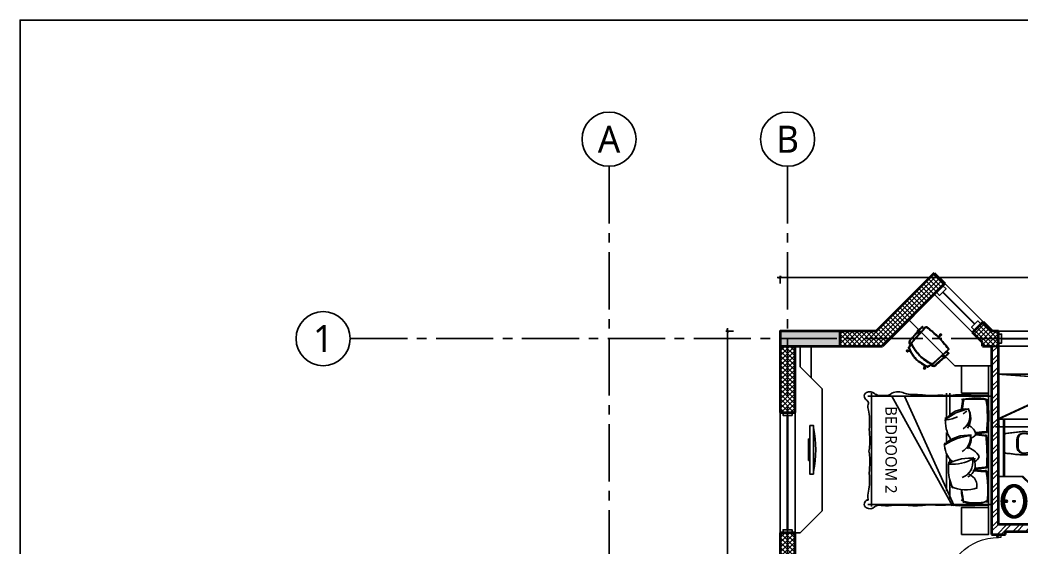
# Model space of a CAD drawing. Header units: millimetres. Extents: x -2409243 to -2334937, y -643723 to -441957.
# Drawn here: x -2409243 to -2392574, y -524612 to -515837 of the extents above; entities that cross this region are included whole.
import ezdxf
from ezdxf.enums import TextEntityAlignment as Align

# ---------------------------------------------------------------- set-up
doc = ezdxf.new("R2010")
doc.units = ezdxf.units.MM
doc.header["$MEASUREMENT"] = 0
doc.header["$PDMODE"] = 67
doc.linetypes.add('CENTER2', pattern=[28.575, 19.05, -3.175, 3.175, -3.175])
for name, color, linetype in [('A-Anno-Grid Lines', 154, 'Continuous'), ('A-Railing', 4, 'Continuous'), ('A-Sanitory', 181, 'Continuous'), ('A-Wall Patt', 8, 'Continuous'), ('A-Window', 4, 'Continuous'), ('Anno_Labels', 7, 'Continuous'), ('S-Conc Patt', 9, 'Continuous'), ('TAGS', 7, 'Continuous')]:
    doc.layers.add(name, color=color, linetype=linetype)
for name, color, linetype, lineweight in [('A-Detail Lines', 8, 'Continuous', 25), ('A-Door', 4, 'Continuous', 9), ('A-DTLS-Elevation', 4, 'Continuous', 25), ('A-Wall Ele', 3, 'Continuous', 20), ('A-Wall Sec', 1, 'Continuous', 30), ('S-Concrete', 40, 'Continuous', 30)]:
    doc.layers.add(name, color=color, linetype=linetype, lineweight=lineweight)
doc.layers.add('I-Furniture', color=7, linetype='Continuous', lineweight=25, true_color=0xd17000)
doc.styles.get("Standard").update_dxf_attribs({"font": 'trebuc.ttf'})
doc.dimstyles.new('IIITD_WD_M @ 50', dxfattribs={"dimscale": 50, "dimtxt": 1.5, "dimasz": 1, "dimexe": 0.5, "dimexo": 0.25, "dimgap": 0.3, "dimtad": 1, "dimdec": 0, "dimrnd": 1, "dimzin": 0, "dimdsep": 46, "dimtxsty": 'Standard', "dimblk": 'ARCHTICK', "dimcen": 0.2, "dimdle": 1, "dimclrd": 1, "dimclre": 1, "dimclrt": 5, "dimadec": 0, "dimazin": 0, "dimtfac": 1, "dimtdec": 0, "dimtofl": 0, "dimtmove": 0, "dimatfit": 0, "dimfxl": 2, "dimfxlon": 1, "dimtolj": 1, "dimtzin": 0, "dimlwd": -1, "dimlwe": -1, "dimarcsym": 0})
pattern_1 = [(225, (-1562995.87, -758873.084), (39.7747564, -39.7747564), []), (315, (-1562995.87, -758873.084), (39.7747564, 39.7747564), [])]

# ---------------------------------------------------------------- blocks, each defined once
blk = doc.blocks.new('Cols Residences')
at = {"layer": 'S-Conc Patt'}
blk.add_hatch(color=256, dxfattribs=at).paths.add_polyline_path([(9828, -5229), (10078, -5229), (10078, -4229), (9828, -4229)])
at = {"layer": 'S-Concrete', "lineweight": 35}
blk.add_lwpolyline([(9828, -5229), (10078, -5229), (10078, -4229), (9828, -4229)], close=True, dxfattribs=at)
blk = doc.blocks.new('Bay Win TRIAN')
at = {"layer": 'A-Window'}
for p, q in [((20940, -6882), (20304, -6245)), ((20763, -7059), (20127, -6422))]:
    blk.add_line(p, q, dxfattribs=at)
at = {"layer": 'A-Window', "color": 2, "lineweight": 30}
blk.add_line((20269, -6387), (20799, -6917), dxfattribs=at)
at = {"layer": 'A-Window'}
for points in [[(20269, -6281), (20322, -6334), (20215, -6440), (20162, -6387)], [(20905, -6917), (20852, -6864), (20746, -6970), (20799, -7023)]]:
    blk.add_lwpolyline(points, dxfattribs=at)
blk = doc.blocks.new('ABL_Door_S - 1000 x 2100-11-3 Second Floor Lvl')
at = {"layer": 'A-Door', "color": 5}
for p, q in [((-500, 38), (-450, 38)), ((-500, -38), (-500, 38)), ((-450, 38), (-450, -3)), ((450, 38), (450, -3)), ((500, 38), (450, 38)), ((500, -38), (500, 38)), ((-500, -38), (-465, -38)), ((-465, -3), (-450, -3)), ((-465, -38), (-465, -3)), ((-430, -38), (-465, -38)), ((465, -3), (450, -3)), ((465, -38), (465, -3)), ((500, -38), (465, -38))]:
    blk.add_line(p, q, dxfattribs=at)
at = {"layer": 'A-Door', "color": 5, "lineweight": 18}
for p, q in [((-465, -38), (-465, -902)), ((-430, -38), (-430, -902)), ((-430, -902), (-465, -902))]:
    blk.add_line(p, q, dxfattribs=at)
at = {"layer": 'A-Door'}
blk.add_arc((-450, -3), 900, 271.2733, 0, dxfattribs=at)
blk = doc.blocks.new('Win 2000 @ 300W')
at = {"layer": 'A-Window', "color": 2, "lineweight": 30}
blk.add_line((1950, -125), (50, -125), dxfattribs=at)
at = {"layer": 'A-Window'}
for points in [[(2000, 0), (0, 0)], [(0, -50), (50, -50), (50, -200), (0, -200)], [(2000, -50), (1950, -50), (1950, -200), (2000, -200)], [(2000, -250), (0, -250)]]:
    blk.add_lwpolyline(points, dxfattribs=at)
blk = doc.blocks.new('Toilet Win')
at = {"layer": 'A-Window', "color": 2, "lineweight": 30}
blk.add_line((22742, -8048), (22742, -8548), dxfattribs=at)
at = {"layer": 'A-Window'}
for points in [[(22617, -7998), (22617, -8598)], [(22667, -7998), (22667, -8048), (22817, -8048), (22817, -7998)], [(22867, -7998), (22867, -8598)], [(22667, -8598), (22667, -8548), (22817, -8548), (22817, -8598)]]:
    blk.add_lwpolyline(points, dxfattribs=at)
blk = doc.blocks.new('Sink TOILET')
for points in [[(1123786, -93318, -0.12976), (1123805, -93245, -0.106426), (1123866, -93176, -0.084431), (1123952, -93133, -0.073534), (1124061, -93117, -0.073534), (1124169, -93133, -0.084431), (1124255, -93176, -0.106426), (1124316, -93245, -0.12976), (1124336, -93318, -0.12976), (1124316, -93391, -0.106426), (1124255, -93460, -0.084431), (1124169, -93503, -0.073534), (1124061, -93519, -0.073534), (1123952, -93503, -0.084431), (1123866, -93460, -0.106426), (1123805, -93391, -0.12976)], [(1123815, -93318, -0.12976), (1123830, -93259, -0.106426), (1123883, -93199, -0.084431), (1123960, -93161, -0.073534), (1124061, -93146, -0.073534), (1124161, -93161, -0.084431), (1124238, -93199, -0.106426), (1124291, -93259, -0.12976), (1124307, -93318, -0.12976), (1124291, -93377, -0.106426), (1124238, -93437, -0.084431), (1124161, -93475, -0.073534), (1124061, -93490, -0.073534), (1123960, -93475, -0.084431), (1123883, -93437, -0.106426), (1123830, -93377, -0.12976)]]:
    blk.add_lwpolyline(points, format="xyb", close=True)
for radius in [17.8, 12.2]:
    blk.add_circle((1124061, -93182), radius)
at = {"layer": 'A-Detail Lines'}
for points in [[(1124041, -93318), (1124081, -93318)], [(1124061, -93338), (1124061, -93298)]]:
    blk.add_lwpolyline(points, dxfattribs=at)
blk = doc.blocks.new('Arrsng 2')
at = {"layer": 'A-Sanitory'}
for points in [[(-3869, -15557), (-4162, -15527, -0.384412), (-4184, -15502), (-4184, -15222, -0.383904), (-4162, -15197, -0.001434), (-3871, -15167, -0.140641), (-3624, -15237, -0.259738), (-3554, -15362, -0.259738), (-3624, -15487, -0.139471)], [(-3959, -15427), (-3959, -15297, -0.422961), (-3856, -15197, -0.13189), (-3640, -15262, -0.259738), (-3584, -15362, -0.259738), (-3640, -15462, -0.13189), (-3856, -15527, -0.422961)]]:
    blk.add_lwpolyline(points, format="xyb", close=True, dxfattribs=at)
blk.add_arc((-3868, -15192), 25, 89.84, 95.7189, dxfattribs=at)
blk = doc.blocks.new('Bt 01')
at = {"layer": 'A-Detail Lines'}
for points in [[(-2936, -16385), (-4284, -15762)], [(-2784, -15762), (-2882, -16357)], [(-4284, -16512), (-2940, -16410)], [(-2855, -16441), (-2784, -16512)]]:
    blk.add_lwpolyline(points, dxfattribs=at)
at = {"layer": 'A-Sanitory', "ltscale": 0.5}
blk.add_lwpolyline([(-3734, -14012), (-3734, -14671), (-3876, -14812), (-4284, -14812)], dxfattribs=at)
at = {"layer": 'A-Sanitory'}
for points in [[(-4184, -14812), (-4184, -15762)], [(-4184, -15762), (-4284, -15762)], [(-2784, -15762), (-4284, -15762)], [(-3609, -16512), (-4284, -16512)]]:
    blk.add_lwpolyline(points, dxfattribs=at)
blk.add_circle((-2890, -16406), 50, dxfattribs=at)
at = {"layer": 'A-Detail Lines'}
blk.add_blockref('Arrsng 2', (0, 0), dxfattribs=at)
at = {"layer": 'A-Sanitory', "ltscale": 0.5, "xscale": -1, "rotation": 90}
blk.add_blockref('Sink TOILET', (-97335, 1109663), dxfattribs=at)
blk = doc.blocks.new('Grid Head')
blk.add_circle((0, 0), 3)
at = {"layer": 'Anno_Labels'}
blk.add_attdef('GRID_NAME', text='', height=3, dxfattribs=at).set_placement((0, 0), align=Align.MIDDLE_CENTER)
blk = doc.blocks.new('Grid Residences')
at = {"layer": 'A-Anno-Grid Lines', "linetype": 'CENTER2', "ltscale": 50}
for p, q in [((9953, 2923), (9953, -27704)), ((12818, -1384), (-37818, -1384)), ((12818, -4354), (-37818, -4354))]:
    blk.add_line(p, q, dxfattribs=at)
ref = blk.add_blockref('Grid Head', (9953, 3373), dxfattribs=dict(xscale=150, yscale=150, zscale=150, rotation=270))
ref.add_attrib('GRID_NAME', '1', dxfattribs={"height": 450, "rotation": 270}).set_placement((9953, 3373), align=Align.MIDDLE_CENTER)
ref = blk.add_blockref('Grid Head', (13268, -1384), dxfattribs=dict(xscale=150, yscale=150, zscale=150, rotation=270))
ref.add_attrib('GRID_NAME', 'A', dxfattribs={"height": 450, "rotation": 270}).set_placement((13268, -1384), align=Align.MIDDLE_CENTER)
ref = blk.add_blockref('Grid Head', (13268, -4354), dxfattribs=dict(xscale=150, yscale=150, zscale=150, rotation=270))
ref.add_attrib('GRID_NAME', 'B', dxfattribs={"height": 450, "rotation": 270}).set_placement((13268, -4354), align=Align.MIDDLE_CENTER)
blk = doc.blocks.new('executive study table')
at = {"layer": 'I-Furniture'}
for p, q in [((-171, 533), (-152, 534)), ((-155, 571), (-133, 572)), ((-140, 567), (-139, 571)), ((-171, 7), (-152, 6)), ((-155, -30), (-133, -32)), ((-140, -27), (-139, -31))]:
    blk.add_line(p, q, dxfattribs=at)
for points in [[(-509, 270, -0.04406), (-503, 336, -0.026544), (-480, 437), (-506, 458, -3.638528), (-496, 470), (-474, 457, -0.010397), (-461, 495, -0.318214), (-452, 502, 0.043075), (-444, 502, 0.035302), (-412, 510, 0.013054), (-403, 513, -0.140274), (-393, 546, -0.187796), (-364, 568, -0.087841), (-327, 571, 0.059908), (-291, 573, -0.051364), (-254, 575), (-196, 578), (-157, 580, -1), (-129, 582), (-95, 584), (-77, 585, -0.040528), (-61, 585, 0.019703), (-50, 584, -0.367951), (-46, 580, -0.076399), (-46, 574, -0.223629), (-48, 571, -0.09063), (-48, 571, 0.435593), (-49, 571), (-50, 566, 0.041397), (-52, 552, 0.005779), (-52, 542, 0.01447), (-52, 538), (-15, 540, -0.416429), (3, 524, -0.025896), (23, 280), (60, 277, -3.543521), (59, 262), (23, 262, -0.026019), (3, 16, -0.416429), (-15, 0), (-52, 2, 0.01447), (-52, -2, 0.005779), (-52, -12, 0.041397), (-50, -26), (-49, -31, 0.435593), (-48, -31, -0.09063), (-48, -31, -0.223629), (-46, -34, -0.076399), (-46, -40, -0.367951), (-50, -44, 0.019703), (-61, -44, -0.040528), (-77, -45), (-95, -44), (-129, -42, -1), (-157, -40), (-196, -38), (-254, -35, -0.051364), (-291, -33, 0.059908), (-327, -31, -0.087841), (-364, -28, -0.187796), (-393, -6, -0.140274), (-403, 27, 0.013054), (-412, 30, 0.035302), (-444, 38, 0.043075), (-452, 39, -0.318214), (-461, 45, -0.010397), (-474, 84), (-496, 71, -3.638528), (-506, 82), (-480, 103, -0.026544), (-503, 204, -0.04406)], [(-499, 270, 0.04406), (-494, 206, 0.042095), (-452, 49, -0.042637), (-443, 48, -0.035302), (-409, 40, -0.026112), (-389, 32, 0.070764), (-375, 28), (-352, 25, 0.002232), (-338, 25), (-15, 10, 0.431435), (-7, 17, 0.026929), (13, 270, 0.026929), (-7, 523, 0.431435), (-15, 530), (-338, 515, 0.002232), (-352, 515), (-375, 512, 0.070764), (-389, 508, -0.026112), (-409, 500, -0.035302), (-443, 492, -0.042637), (-452, 492, 0.042095), (-494, 335, 0.04406)], [(-155, 571), (-171, 533), (-339, 525, 0.002292), (-353, 525), (-377, 522, 0.066419), (-392, 517, -0.120179), (-385, 541, -0.187796), (-362, 558, -0.087841), (-328, 561, 0.059908), (-289, 563, -0.052112), (-254, 565), (-195, 568)], [(-152, 534), (-62, 538, -0.01546), (-62, 542, -0.005779), (-62, 552, -0.041397), (-59, 569), (-58, 573, -0.044554), (-58, 574, -0.006403), (-62, 575, 0.040528), (-77, 575), (-94, 574), (-133, 572, -0.154174), (-140, 567)], [(-155, -30), (-171, 7), (-339, 15, -0.002292), (-353, 15), (-377, 19, -0.066419), (-392, 23, 0.120179), (-385, -1, 0.187796), (-362, -18, 0.087841), (-328, -21, -0.059908), (-289, -23, 0.052112), (-254, -25), (-195, -28)], [(-152, 6), (-62, 2, 0.01546), (-62, -2, 0.005779), (-62, -12, 0.041397), (-59, -28), (-58, -32, 0.044554), (-58, -34, 0.006403), (-62, -34, -0.040528), (-77, -35), (-94, -34), (-133, -32, 0.154174), (-140, -27)]]:
    blk.add_lwpolyline(points, format="xyb", close=True, dxfattribs=at)
for points in [[(-385, 39, -0.074007), (-425, 270, -0.074007), (-385, 501)], [(-496, 470), (-505, 475, 0.915293), (-514, 464), (-506, 458)], [(-376, 42, -0.073942), (-415, 270, -0.073942), (-376, 498)], [(23, 270, -0.000012), (23, 270, -0.000012)], [(60, 277), (69, 277, -0.745022), (68, 262), (59, 262)], [(-496, 71), (-505, 65, -0.915293), (-514, 77), (-506, 82)]]:
    blk.add_lwpolyline(points, format="xyb", dxfattribs=at)
for points in [[(-157, 580), (-129, 582)], [(-157, -40), (-129, -42)]]:
    blk.add_lwpolyline(points, dxfattribs=at)
at = {"layer": 'I-Furniture', "elevation": -950}
blk.add_lwpolyline([(24, 262, 0.001894), (23, 280, 0.000296)], format="xyb", dxfattribs=at)
blk = doc.blocks.new('A$C6B7C0178')
at = {"layer": 'I-Furniture', "linetype": 'ByBlock'}
for p, q in [((2130, 906), (89, 906)), ((148, 942), (148, -944)), ((1495, 932), (486, -894)), ((1527, 932), (697, -894)), ((2098, 942), (2098, -944)), ((1396, 685), (1396, 83)), ((1450, 813), (1450, 507)), ((1450, 206), (1450, 167)), ((1396, -131), (1396, -288)), ((1396, -540), (1396, -944)), ((1450, -582), (1450, -944)), ((2130, -894), (89, -894))]:
    blk.add_line(p, q, dxfattribs=at)
at = {"layer": 'I-Furniture', "color": 0, "linetype": 'ByBlock'}
for points in [[(533, 921, 0.045167), (333, 927, -0.080578), (229, 922, 0.238231), (242, 929, -0.211134), (199, 947, 0.329446), (66, 965, 0.37589), (31, 886, 0.123892), (75, 829, -1.08815), (96, 825, 0.141351), (99, 687, -0.036442), (115, 543, -0.046791), (113, 428, 0.023628), (115, 321, -0.055897), (113, 64, 0.053528), (105, 21, 0.053528), (113, -22, -0.055897), (115, -279, 0.026973), (113, -372, -0.036947), (115, -518, -0.036442), (99, -662, 0.219023), (96, -751, -0.342539), (75, -818, 0.123892), (31, -875, 0.37589), (66, -953, 0.329446), (199, -935, -0.211134), (242, -917, 0.238231), (229, -910, -0.06219), (364, -905, -0.218233), (487, -940, 0.123513), (593, -963, 0.129887), (695, -941, -0.095063), (836, -920, 0.016498), (995, -914, -0.039412), (1214, -905, 0.025508), (1378, -905, -0.038458), (1509, -908, 0.058958), (1655, -915, 0.00267), (1898, -910, 0.015571), (2092, -907)], [(836, 931, -0.037552), (533, 921)], [(2092, 919, 0.015571), (1898, 922, 0.00267), (1655, 927, 0.058958), (1509, 920, -0.038458), (1378, 917, 0.025508), (1214, 917, -0.039412), (995, 925, 0.016498), (836, 931)]]:
    blk.add_lwpolyline(points, format="xyb", dxfattribs=at)
at = {"layer": 'I-Furniture', "linetype": 'ByBlock'}
for centre, radius, start, end in [((1868, 489), 413, 57.51, 123.8336), ((-5561, 1718), 7288, 351.7812, 353.3958), ((581, 646), 1504, 347.8698, 8.7941), ((1569, 211), 264, 348.0413, 70.8342), ((2088, -2734), 3094, 90.1063, 94.3312), ((1498, -462), 700, 61.0456, 94.1497), ((2057, 1293), 1004, 259.589, 272.0447), ((-922, 93), 2993, 353.3146, 4.0301), ((1531, -205), 264, 353.1541, 62.0001), ((1909, 748), 992, 237.3804, 263.3034), ((2046, -1017), 783, 87.8261, 101.4767), ((2039, 491), 792, 259.1667, 273.123), ((-47, -536), 2125, 351.3474, 6.9362), ((1859, 24), 706, 227.3201, 261.4624), ((1538, -558), 249, 329.3706, 56.8919), ((1328, -1127), 631, 66.2982, 83.8539), ((1328, -1127), 631, 49.9508, 56.951), ((1857, 1187), 2032, 264.0935, 276.4707), ((442, -864), 1236, 0.5029, 8.0813)]:
    blk.add_arc(centre, radius, start, end, dxfattribs=at)
at = {"layer": 'I-Furniture', "color": 0, "linetype": 'ByBlock'}
for centre, radius, start, end in [((2517, 631), 873, 165.3177, 177.3751), ((1880, 180), 703, 73.9263, 107.1409), ((890, 621), 1207, 347.2408, 11.1902), ((2130, 320), 702, 153.0538, 189.663), ((1716, 122), 545, 69.3026, 116.5026), ((1698, 597), 204, 291.4295, 14.3652), ((1653, 253), 221, 324.1671, 63.8421), ((1858, 1940), 1599, 269.1536, 277.5533), ((1721, -83), 355, 128.7278, 185.6813), ((1774, 803), 664, 238.6542, 279.1977), ((1828, 86), 114, 12.1757, 68.3207), ((1872, -784), 1100, 79.5301, 89.934), ((528, 56), 1563, 349.1717, 8.8688), ((1644, 283), 343, 285.4018, 329.7122), ((1755, 327), 572, 225.5269, 275.813), ((1532, -185), 274, 346.3296, 38.0812), ((1943, -478), 564, 148.1221, 185.9522), ((1689, -223), 198, 289.1335, 355.0933), ((1797, -297), 95.5, 30.1134, 85.8974), ((1873, -1052), 782, 75.3434, 88.3876), ((1867, 804), 1059, 271.8337, 280.6945), ((1000, -558), 1102, 344.9748, 13.7789), ((1724, -259), 422, 212.3262, 277), ((1499, -531), 301, 328.6569, 34.6491), ((2608, -615), 962, 184.2269, 193.5763), ((1876, 64), 926, 257.3175, 281.7435)]:
    blk.add_arc(centre, radius, start, end, dxfattribs=at)
blk = doc.blocks.new('A$C52E23077')
at = {"layer": 'I-Furniture'}
blk.add_lwpolyline([(23, -583), (85, -583), (85, 227), (23, 227)], close=True, dxfattribs=at)
at = {"layer": 'I-Furniture', "linetype": 'ByBlock'}
blk.add_lwpolyline([(3, 0), (2, -356), (23, -356), (24, 0)], close=True, dxfattribs=at)
blk.add_arc((-1595, -177), 1719, 347.7599, 12.1509, dxfattribs=at)
blk = doc.blocks.new('_ArchTick')
at = {"color": 0, "linetype": 'ByBlock', "const_width": 0.15}
blk.add_lwpolyline([(-0.5, -0.5), (0.5, 0.5)], dxfattribs=at)
blk = doc.blocks.new('*D698')
at = {"layer": 'A-Railing', "color": 1}
for p, q in [((-2391413, -522601), (-2393013, -522601)), ((-2392963, -522601), (-2392963, -522626)), ((-2391463, -522601), (-2391463, -522626))]:
    blk.add_line(p, q, dxfattribs=at)
at = {"layer": 'Defpoints', "color": 0}
for p in [(-2392963, -522597), (-2392963, -522601), (-2391463, -522597)]:
    blk.add_point(p, dxfattribs=at)
at = {"layer": 'A-Railing', "color": 1, "xscale": 50, "yscale": 50, "zscale": 50, "rotation": 180}
blk.add_blockref('_ArchTick', (-2392963, -522601), dxfattribs=at)
at = {"layer": 'A-Railing', "color": 1, "xscale": 50, "yscale": 50, "zscale": 50}
blk.add_blockref('_ArchTick', (-2391463, -522601), dxfattribs=at)
at = {"layer": 'A-Railing', "color": 5, "insert": (-2392213, -522548), "char_height": 75, "attachment_point": 5}
blk.add_mtext('\\A1;1500', dxfattribs=at)
blk = doc.blocks.new('*D726')
at = {"layer": 'A-Railing', "color": 1}
for p, q in [((-2397373, -521007), (-2397498, -521007)), ((-2397473, -536057), (-2397473, -520957)), ((-2397373, -536007), (-2397498, -536007))]:
    blk.add_line(p, q, dxfattribs=at)
at = {"layer": 'Defpoints', "color": 0}
for p in [(-2397473, -521007), (-2396598, -521007), (-2396598, -536007)]:
    blk.add_point(p, dxfattribs=at)
at = {"layer": 'A-Railing', "color": 1, "xscale": 50, "yscale": 50, "zscale": 50}
for p, rotation in [((-2397473, -521007), 90), ((-2397473, -536007), 270)]:
    blk.add_blockref('_ArchTick', p, dxfattribs=dict(at, rotation=rotation))
at = {"layer": 'A-Railing', "color": 5, "insert": (-2397641, -528507), "char_height": 300, "attachment_point": 5, "rotation": 90}
blk.add_mtext('\\A1;15000', dxfattribs=at)
blk = doc.blocks.new('*D727')
at = {"layer": 'A-Railing', "color": 1}
for p, q in [((-2396598, -520214), (-2396598, -520089)), ((-2386798, -520214), (-2386798, -520089)), ((-2396648, -520114), (-2386748, -520114))]:
    blk.add_line(p, q, dxfattribs=at)
at = {"layer": 'Defpoints', "color": 0}
for p in [(-2386798, -520114), (-2396598, -521007), (-2386798, -521007)]:
    blk.add_point(p, dxfattribs=at)
at = {"layer": 'A-Railing', "color": 1, "xscale": 50, "yscale": 50, "zscale": 50, "rotation": 180}
blk.add_blockref('_ArchTick', (-2396598, -520114), dxfattribs=at)
at = {"layer": 'A-Railing', "color": 1, "xscale": 50, "yscale": 50, "zscale": 50}
blk.add_blockref('_ArchTick', (-2386798, -520114), dxfattribs=at)
at = {"layer": 'A-Railing', "color": 5, "insert": (-2391698, -519946), "char_height": 300, "attachment_point": 5}
blk.add_mtext('\\A1;9800', dxfattribs=at)

msp = doc.modelspace()

# ---------------------------------------------------------------- hatches: boundary and pattern name
at = {"layer": 'A-Wall Patt'}
h = msp.add_hatch(dxfattribs=at)
h.set_pattern_fill('ANSI37', color=256, scale=450, angle=180, style=0)
h.set_pattern_definition([(225, (-1525842.595, -758873.084), (39.7747564, -39.7747564), []), (315, (-1525842.595, -758873.084), (39.7747564, 39.7747564), [])])
h.paths.add_polyline_path([(-2394643.2, -521007.2), (-2393854.7, -520218.7), (-2394031.5, -520042), (-2394996.7, -521007.2), (-2395598.2, -521007.2), (-2395598.2, -521257.2), (-2394893.2, -521257.2)])
h = msp.add_hatch(dxfattribs=at)
h.set_pattern_fill('ANSI37', color=256, scale=450, angle=180, style=0)
h.set_pattern_definition(pattern_1)
h.paths.add_polyline_path([(-2393229, -521257.2), (-2392963.2, -521257.2), (-2392963.2, -521007.2), (-2393066.3, -521007.2), (-2393218.3, -520855.1), (-2393395.1, -521031.9), (-2393229, -521198.1)])
h = msp.add_hatch(dxfattribs=at)
h.set_pattern_fill('ANSI37', color=256, scale=450, angle=180, style=0)
h.set_pattern_definition(pattern_1)
h.paths.add_polyline_path([(-2396348.2, -521257.2), (-2396598.2, -521257.2), (-2396598.2, -522359.7), (-2396348.2, -522359.7)])
h = msp.add_hatch(dxfattribs=at)
h.set_pattern_fill('ANSI32', color=256, scale=400, style=0)
h.set_pattern_definition([(45, (-1562995.87, -758873.08), (-106.066017, 106.066017), []), (45, (-1562925.16, -758873.08), (-106.066017, 106.066017), [])])
h.paths.add_polyline_path([(-2392963.2, -521258.2), (-2393078.2, -521258.2), (-2393078.2, -524387.2), (-2392848.2, -524387.2), (-2392848.2, -524337.2), (-2391578.2, -524337.2), (-2391578.2, -524387.2), (-2391348.2, -524387.2), (-2391348.2, -523347.2), (-2391463.2, -523347.2), (-2391463.2, -524222.2), (-2392963.2, -524222.2)])
h = msp.add_hatch(dxfattribs=at)
h.set_pattern_fill('ANSI37', color=256, scale=450, angle=180, style=0)
h.set_pattern_definition(pattern_1)
h.paths.add_polyline_path([(-2396348.2, -526007.2), (-2396348.2, -524359.7), (-2396598.2, -524359.7), (-2396598.2, -526007.2)])

# ---------------------------------------------------------------- linework, layer by layer
msp.add_lwpolyline([(-2409243.5, -515837.4), (-2334936.9, -515837.4), (-2334936.9, -571588.7), (-2409243.5, -571588.7)], close=True, dxfattribs=at)
msp.add_lwpolyline([(-2409243.5, -515837.4), (-2334936.9, -515837.4), (-2334936.9, -571588.7), (-2409243.5, -571588.7)], close=True, dxfattribs=at)
at = {"layer": 'A-Wall Sec', "lineweight": 35}
for p, q in [((-2394031.5, -520042), (-2394996.7, -521007.2)), ((-2394031.5, -520042), (-2394996.7, -521007.2)), ((-2394031.5, -520042), (-2393854.7, -520218.7)), ((-2394031.5, -520042), (-2393854.7, -520218.7)), ((-2393854.7, -520218.7), (-2394893.2, -521257.2)), ((-2393854.7, -520218.7), (-2394893.2, -521257.2)), ((-2393218.3, -520855.1), (-2393395.1, -521031.9)), ((-2393218.3, -520855.1), (-2393395.1, -521031.9)), ((-2393218.3, -520855.1), (-2393066.3, -521007.2)), ((-2393218.3, -520855.1), (-2393066.3, -521007.2)), ((-2394996.7, -521007.2), (-2395598.2, -521007.2)), ((-2394996.7, -521007.2), (-2395598.2, -521007.2)), ((-2393229, -521198.1), (-2393395.1, -521031.9)), ((-2393229, -521198.1), (-2393395.1, -521031.9)), ((-2392963.2, -521007.2), (-2393066.3, -521007.2)), ((-2392963.2, -521007.2), (-2393066.3, -521007.2)), ((-2392963.2, -524222.2), (-2392963.2, -521007.2)), ((-2392963.2, -524222.2), (-2392963.2, -521007.2)), ((-2396598.2, -521257.2), (-2396598.2, -522359.7)), ((-2396598.2, -521257.2), (-2396598.2, -522359.7)), ((-2396348.2, -522359.7), (-2396348.2, -521257.2)), ((-2396348.2, -522359.7), (-2396348.2, -521257.2)), ((-2395598.2, -521257.2), (-2394893.2, -521257.2)), ((-2395598.2, -521257.2), (-2394893.2, -521257.2)), ((-2393229, -521257.2), (-2393229, -521198.1)), ((-2393229, -521257.2), (-2393229, -521198.1)), ((-2393229, -521257.2), (-2393078.2, -521257.2)), ((-2393229, -521257.2), (-2393078.2, -521257.2)), ((-2393078.2, -521257.2), (-2393078.2, -524387.2)), ((-2393078.2, -521257.2), (-2393078.2, -524387.2)), ((-2396598.2, -522359.7), (-2396348.2, -522359.7)), ((-2396598.2, -522359.7), (-2396348.2, -522359.7)), ((-2391463.2, -524222.2), (-2392963.2, -524222.2)), ((-2391463.2, -524222.2), (-2392963.2, -524222.2)), ((-2396348.2, -524359.7), (-2396598.2, -524359.7)), ((-2396598.2, -524359.7), (-2396598.2, -526007.2)), ((-2396348.2, -524359.7), (-2396598.2, -524359.7)), ((-2396598.2, -524359.7), (-2396598.2, -526007.2)), ((-2396348.2, -526007.2), (-2396348.2, -524359.7)), ((-2396348.2, -526007.2), (-2396348.2, -524359.7)), ((-2393078.2, -524387.2), (-2392848.2, -524387.2)), ((-2393078.2, -524387.2), (-2392848.2, -524387.2)), ((-2392848.2, -524387.2), (-2392848.2, -524337.2)), ((-2392848.2, -524337.2), (-2391578.2, -524337.2)), ((-2392848.2, -524387.2), (-2392848.2, -524337.2)), ((-2392848.2, -524337.2), (-2391578.2, -524337.2))]:
    msp.add_line(p, q, dxfattribs=at)
at = {"layer": 'A-Wall Sec'}
msp.add_line((-2393078.2, -521257.2), (-2392963.2, -521257.2), dxfattribs=at)
msp.add_line((-2393078.2, -521257.2), (-2392963.2, -521257.2), dxfattribs=at)
at = {"layer": 'I-Furniture'}
msp.add_line((-2396081.4, -521784.8), (-2396081.4, -521257.2), dxfattribs=at)
at = {"layer": 'I-Furniture', "color": 6}
msp.add_lwpolyline([(-2372090.2, -515837.4), (-2372090.2, -571588.7), (-2409243.5, -571588.7), (-2409243.5, -515837.4)], close=True, dxfattribs=at)
at = {"layer": 'I-Furniture'}
for points in [[(-2394455.8, -520819.8), (-2393688.4, -521587.2), (-2393078.2, -521587.2)], [(-2395898.2, -521968), (-2395898.2, -521968), (-2396264.6, -521601.5), (-2396264.6, -521601.5), (-2396264.6, -521257.2)], [(-2395898.2, -521968), (-2395898.2, -523993.2), (-2396264.6, -524359.7), (-2396348.2, -524359.7)]]:
    msp.add_lwpolyline(points, dxfattribs=at)
for points in [[(-2393578.2, -521587.2), (-2393578.2, -522037.2), (-2393128.2, -522037.2), (-2393128.2, -521587.2)], [(-2393578.2, -524387.2), (-2393578.2, -523937.2), (-2393128.2, -523937.2), (-2393128.2, -524387.2)]]:
    msp.add_lwpolyline(points, close=True, dxfattribs=at)
at = {"layer": 'S-Concrete', "lineweight": 35}
msp.add_lwpolyline([(-2395598.2, -521257.2), (-2395598.2, -521007.2), (-2396598.2, -521007.2), (-2396598.2, -521257.2)], close=True, dxfattribs=at)

# ---------------------------------------------------------------- block references
at = {"layer": 'A-Anno-Grid Lines', "rotation": 90}
msp.add_blockref('Grid Residences', (-2400827.4, -531085.6), dxfattribs=at)
at = {"layer": 'A-Anno-Grid Lines', "xscale": -1, "rotation": 90}
msp.add_blockref('Win 2000 @ 300W', (-2396598.2, -522359.7), dxfattribs=at)
msp.add_blockref('Win 2000 @ 300W', (-2396598.2, -522359.7), dxfattribs=at)
at = {"layer": 'A-Detail Lines', "xscale": -1, "rotation": 180}
for p in [(-2388698.8, -538234.2), (-2388678.8, -538234.2)]:
    msp.add_blockref('Bt 01', p, dxfattribs=at)
at = {"layer": 'A-Door', "xscale": -1, "rotation": 270}
msp.add_blockref('ABL_Door_S - 1000 x 2100-11-3 Second Floor Lvl', (-2392960.7, -524887.2), dxfattribs=at)
msp.add_blockref('ABL_Door_S - 1000 x 2100-11-3 Second Floor Lvl', (-2392960.7, -524887.2), dxfattribs=at)
at = {"layer": 'A-DTLS-Elevation', "rotation": 90}
msp.add_blockref('Win 2000 @ 300W', (-2396598.2, -524359.7), dxfattribs=at)
at = {"layer": 'A-Wall Ele', "xscale": -1, "rotation": 90}
for name, p in [('Bay Win TRIAN', (-2400277, -500091.6)), ('Bay Win TRIAN', (-2400277, -500091.6)), ('Toilet Win', (-2400961.3, -498390.1)), ('Toilet Win', (-2400961.3, -498390.1))]:
    msp.add_blockref(name, p, dxfattribs=at)
at = {"layer": 'I-Furniture', "xscale": -1}
for name, p, rotation in [('executive study table', (-2394167.6, -520928.8, -450), 225.0000000002948), ('A$C6B7C0178', (-2395225.8, -522981.4), 180), ('A$C52E23077', (-2396128.4, -523158.5), 180)]:
    msp.add_blockref(name, p, dxfattribs=dict(at, rotation=rotation))
at = {"layer": 'S-Concrete', "rotation": 90}
msp.add_blockref('Cols Residences', (-2400827.4, -531085.6), dxfattribs=at)

# ---------------------------------------------------------------- texts
at = {"layer": 'TAGS'}
msp.add_text('BEDROOM 2', height=189.95, rotation=270, dxfattribs=at).set_placement((-2394844.9, -522257))

# ---------------------------------------------------------------- dimensions: what is measured, and where the dimension line sits
at = {"layer": 'A-Railing'}
for base, p1, p2, override, picture, middle in [((-2386798.2, -520114.2), (-2396598.2, -521007.2), (-2386798.2, -521007.2), {"dimtxt": 6, "dimarcsym": 1}, '*D727', (-2391698.2, -519946.1)), ((-2392963.2, -522601.3), (-2391463.2, -522597.2), (-2392963.2, -522597.2), {"dimarcsym": 1}, '*D698', (-2392213.2, -522548.2))]:
    dim = msp.add_linear_dim(base=base, p1=p1, p2=p2, dimstyle='IIITD_WD_M @ 50', override=override, dxfattribs=at)
    dim.commit()
    dim.dimension.update_dxf_attribs({"geometry": picture, "text_midpoint": middle})
dim = msp.add_linear_dim(base=(-2397473, -521007.2), p1=(-2396598.2, -536007.2), p2=(-2396598.2, -521007.2), angle=90, dimstyle='IIITD_WD_M @ 50', override={"dimtxt": 6, "dimarcsym": 1}, dxfattribs=at)
dim.commit()
dim.dimension.update_dxf_attribs({"geometry": '*D726', "text_midpoint": (-2397640.6, -528507.2)})

doc.saveas('drawing.dxf')
